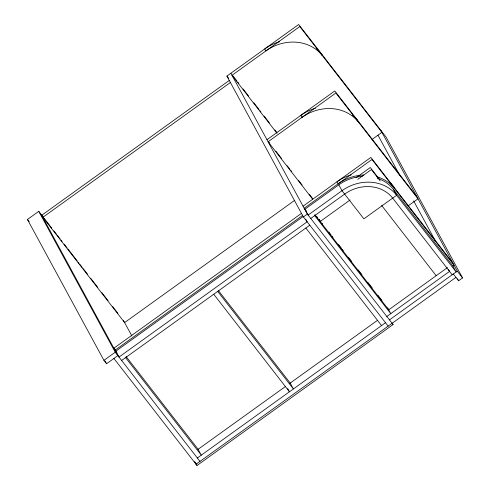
<?xml version="1.0" encoding="UTF-8"?>
<svg xmlns="http://www.w3.org/2000/svg" width="490" height="490" viewBox="0 0 490 490"><rect width="100%" height="100%" fill="white"/><g stroke="black" fill="none" stroke-linecap="round" stroke-linejoin="round"><path stroke-width="0.73" d="M41.387 214.755L117.863 355.611L106.563 363.733L103.923 360.34L27.446 219.483L38.747 211.355L43.261 217.174M388.154 326.126L303.396 216.948L226.919 76.091L298.686 24.5L386.077 137.078L462.554 277.934L458.597 280.776L453.324 273.983M229.314 80.415L41.76 215.239L42.875 217.291L124.619 322.591L294.778 200.269M42.875 217.291L230.429 82.473M266.964 139.711L334.774 90.969L416.892 196.753M372.051 139.429L381.918 132.337L299.8 26.552L231.99 75.301L277.04 133.329M303.053 206.18L370.863 157.431L452.981 263.216M362.263 176.357A40.456 35.519 -28.5 0 0 338.823 184.828L304.921 209.206L308.106 215.073L342.014 190.702A40.456 35.519 -28.5 0 1 396.637 195.283L456.147 271.956L452.962 266.082L393.446 189.416A40.456 35.519 -28.5 0 0 377.202 178.182M116.92 352.635L113.937 348.17L301.491 213.352M115.052 350.228L302.606 215.404M356.052 177.741L370.281 167.513L379.15 178.936M303.359 216.378L115.805 351.195L118.997 357.063L307.163 221.799L305.748 219.189M103.923 360.34L115.23 352.212L38.747 211.355M303.396 216.948L307.353 214.099L230.876 73.243M357.786 179.346L371.396 169.565L380.265 180.988M310.746 218.467L344.648 194.095A35.574 31.238 -28.5 0 1 392.68 198.125L452.197 274.798M121.63 360.462L309.803 225.192M350.111 199.987L320.16 221.517L319.045 219.459M408.139 205.898L418.007 198.805L335.889 93.02L268.079 141.763L312.657 199.191M447.486 267.583L388.717 309.833L314.843 214.663M197.88 449.452L285.45 386.506M289.792 383.376L377.361 320.435M452.858 266.156L454.095 265.274L371.977 159.489L304.168 208.232L306.679 211.466M386.837 316.491L449.557 271.399L448.497 269.445M197.341 457.997L385.514 322.732M389.47 319.884L457.28 271.142L380.804 130.285M455.963 277.383L196.025 464.238L194.567 461.555M113.907 358.453L197.005 465.5L393.084 324.545L392.355 323.204M457.28 271.142L462.554 277.934M381.637 205.439L436.186 275.711M232.75 75.656L236.976 81.101M237.901 82.296L238.851 83.521M243.052 88.929L248.706 96.218M253.82 102.802L259.026 109.515M259.97 110.722L260.907 111.934M264.122 116.075L269.353 122.812M274.89 129.948L276.764 132.361M226.919 76.091L228.793 78.504M268.839 142.131L269.782 143.337M275.876 151.196L281.511 158.454M287.14 165.706L289.957 169.332M290.895 170.538L291.832 171.751M298.404 180.21L302.159 185.049M309.196 194.114L312.479 198.346M316.828 216.605L317.716 217.75M318.984 219.379L320.852 221.786M321.783 222.987L322.714 224.187M328.784 232.009L331.118 235.016M332.055 236.217L332.986 237.417M338.59 244.632L341.389 248.246M342.32 249.447L343.257 250.647M348.39 257.262L351.661 261.47M358.196 269.892L361.926 274.7M367.996 282.522L372.198 287.93M377.802 295.151L381.998 300.56M314.702 215.625L390.787 313.649L387.602 307.775M307.353 214.099L393.084 324.545M305.846 228.04L381.557 325.574M218.246 290.356L290.221 383.076L293.406 388.944L217.695 291.409M213.738 294.251L289.449 391.786L287.679 388.527M44.1 218.246L51.707 228.052M53.906 230.882L56.711 234.496M57.336 235.304L60.154 238.93M61.091 240.143L62.034 241.35M64.184 244.118L66.983 247.732M67.92 248.932L73.763 256.466M73.99 256.754L77.261 260.968M78.192 262.175L79.129 263.375M79.864 264.318L82.21 267.344M83.147 268.551L87.538 274.204M90.656 278.222L97.81 287.446M101.914 292.732L108.088 300.682M112.706 306.636L117.894 313.318M27.446 219.483L29.204 221.743M126.138 356.567L198.113 449.287L201.298 455.155L125.587 357.62M113.937 348.17L115.34 349.976M115.23 352.212L199.981 461.396M457.507 278.767L458.597 280.776M377.937 135.142L399.791 175.383M413.627 200.875L435.481 241.117M393.446 189.416L396.637 195.283L363.862 218.846L342.014 190.702L338.823 184.828M123.505 320.54L131.877 335.969M195.547 462.817L197.005 465.5M105.105 361.05L106.563 363.733M363.917 175.022A41.852 36.744 -28.5 0 0 338.069 183.86L336.955 181.808A41.852 36.744 -28.5 0 1 351.128 174.844M376.308 176.535A41.852 36.744 -28.5 0 1 394.579 188.601L393.464 186.549A41.852 36.744 -28.5 0 0 390.573 183.297M315.566 108.229A41.852 36.744 -28.5 0 0 300.866 115.34L301.981 117.392A41.852 36.744 -28.5 0 1 358.49 122.139L357.375 120.081A41.852 36.744 -28.5 0 0 352.316 114.868M279.478 41.76A41.852 36.744 -28.5 0 0 264.778 48.871L265.892 50.929A41.852 36.744 -28.5 0 1 322.402 55.67L321.287 53.612A41.852 36.744 -28.5 0 0 316.228 48.406"/></g></svg>
